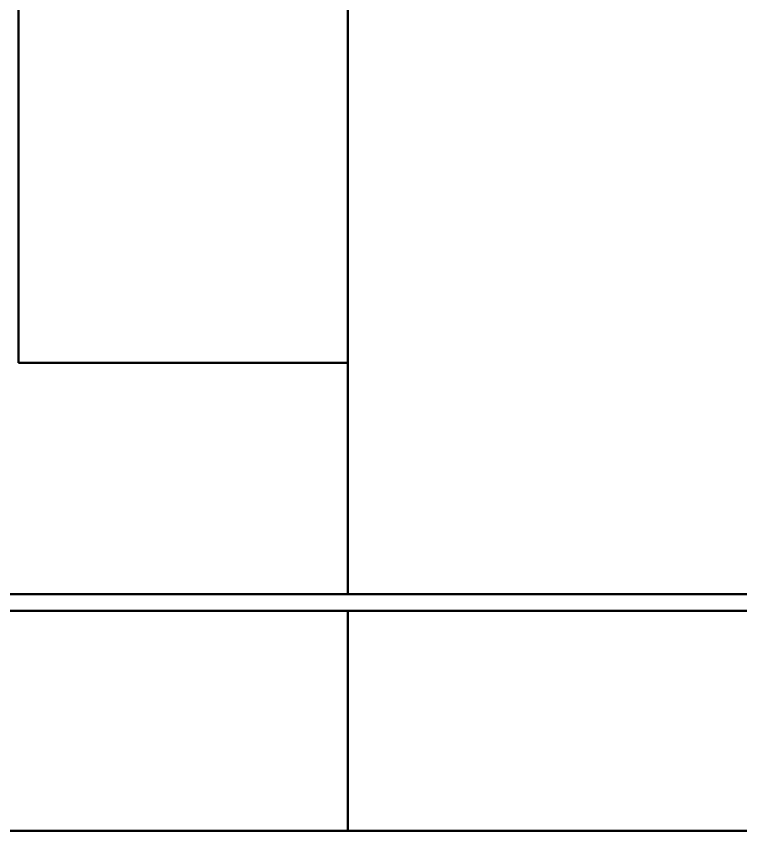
# Model space of a CAD drawing. Header units: millimetres. Extents: x 0 to 420, y 0 to 297.
# Drawn here: x 240.27 to 252.67, y 216.42 to 230.35 of the extents above; entities that cross this region are included whole.
import ezdxf

# ---------------------------------------------------------------- set-up
doc = ezdxf.new("R2010")
doc.units = ezdxf.units.MM
doc.header["$LTSCALE"] = 0.75
doc.layers.add('Visible', color=7, linetype='Continuous', lineweight=50)

msp = doc.modelspace()

# ---------------------------------------------------------------- linework, layer by layer
at = {"layer": 'Visible', "extrusion": (0, 1, 0)}
for p, q in [((240.305, 240.131), (240.305, 224.417)), ((245.94, 240.131), (245.94, 224.417)), ((240.305, 224.417), (245.94, 224.417)), ((245.94, 220.464), (245.94, 224.417)), ((236.733, 220.464), (274.816, 220.464)), ((274.816, 220.179), (239.149, 220.179)), ((245.94, 216.417), (245.94, 220.179)), ((239.149, 216.417), (274.816, 216.417))]:
    msp.add_line(p, q, dxfattribs=at)

doc.saveas('drawing.dxf')
